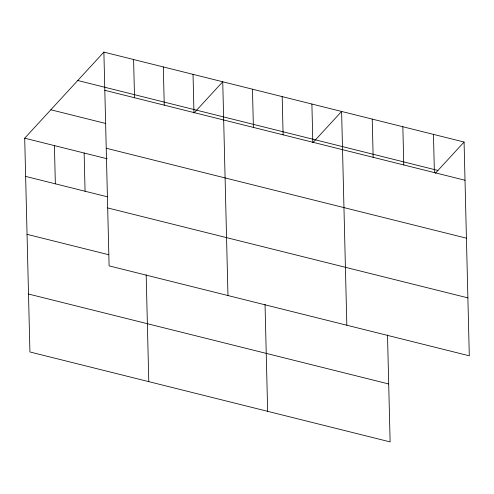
<?xml version="1.0" encoding="UTF-8"?>
<svg xmlns="http://www.w3.org/2000/svg" width="494" height="494" viewBox="0 0 494 494"><rect width="100%" height="100%" fill="white"/><g stroke="black" fill="none" stroke-linecap="round" stroke-linejoin="round"><path stroke-width="0.74" d="M387.506 334.988L390.118 441.902L29.924 351.969L24.7 138.19L103.882 52.098L464.076 142.031L469.3 355.81L109.106 265.877L103.882 52.098M194.025 113.003L222.745 81.776L227.969 295.554M312.893 142.68L341.607 111.453L346.831 325.237M435.356 173.258L464.076 142.031M77.749 80.51L437.943 170.442M104.814 90.316L465.008 180.248M50.833 109.779L105.802 123.506M106.229 148.249L466.422 238.182M24.7 138.19L107.161 158.778M25.632 176.401L107.352 196.803M107.692 207.943L467.886 297.876M27.053 234.341L108.766 254.743M28.51 294.029L388.704 383.962M433.46 134.387L434.393 172.604M402.845 126.742L403.777 164.959M372.223 119.097L373.161 157.314M311.893 104.036L312.826 142.247M282.179 96.614L283.111 134.831M265.037 304.409L267.655 411.323M252.459 89.198L253.397 127.409M193.031 74.359L193.963 112.57M163.31 66.937L164.249 105.154M146.175 274.732L148.787 381.646M133.596 59.521L134.529 97.732M84.134 153.029L85.067 191.24M54.414 145.607L55.353 183.824"/></g></svg>
